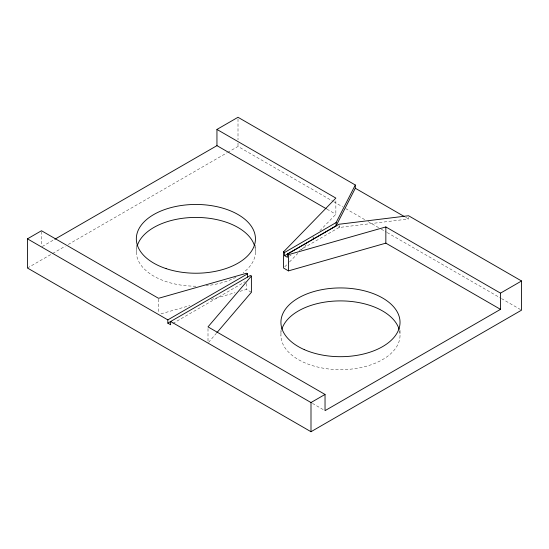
<?xml version="1.0" encoding="UTF-8"?>
<svg xmlns="http://www.w3.org/2000/svg" width="549" height="549" viewBox="0 0 549 549"><rect width="100%" height="100%" fill="white"/><g stroke="black" fill="none" stroke-linecap="round" stroke-linejoin="round"><path stroke-width="0.41" stroke-dasharray="2.75 2.06" d="M208.551 342.432L216.279 333.387M284.759 266.848L288.918 262.566M289.515 261.955L297.833 253.405M301.394 249.733L306.15 244.847M312.683 238.129L313.877 236.907M319.813 230.793L335.858 214.295L335.858 199.795M42.225 246.522L54.07 239.68M27.45 268.015L51.915 253.892M52.656 253.466L65.262 246.185M68.227 244.477L226.881 152.876M227.622 152.45L238.005 146.453L333.017 201.311M172.839 323.464L245.19 281.699M289.625 256.04L291.1 255.189M299.219 250.502L339.069 227.499L408.552 218.989L408.552 217.363M160.987 313.815L189.769 305.615M211.152 299.528L234.999 292.741M239.934 291.334L246.515 289.46L251.394 292.281M405.594 217.28L408.552 218.989M333.758 201.737L342.665 206.877M345.63 208.593L364.934 219.737M367.899 221.453L380.519 228.734M381.26 229.166L386.455 232.165M387.203 232.591L500.763 298.162M501.512 298.587L521.55 310.158M326.998 209.183L335.858 214.295M312.443 403.378L323.553 409.794M400.029 330.416L400.029 335.281M339.625 225.783L339.625 227.41M339.069 225.872L339.069 227.499M280.923 330.416L280.923 335.281M255.45 245.328L255.45 251.806M246.515 283.49L246.515 289.46M238.005 118.948L238.005 139.789M238.005 143.117L238.005 146.453M208.002 328.577L208.002 341.375M158.524 299.157L158.524 312.806M136.337 245.328L136.337 251.806M41.484 231.589L41.484 246.096M399.521 330.793A59.553 34.381 0 0 1 340.476 369.662A59.553 34.381 0 0 1 281.431 330.793M254.935 247.318A59.553 34.381 0 0 1 243.138 272.736M235.885 277.286A59.553 34.381 0 0 1 206.232 285.672M195.89 286.194A59.553 34.381 0 0 1 136.694 248.066"/><path stroke-width="0.82" d="M247.551 277.094L247.551 273.848L246.515 273.251L158.524 298.306L41.484 230.738L27.45 238.842L27.45 268.015L310.995 431.72L521.55 310.158L521.55 280.985L408.552 215.743L339.069 224.253L287.415 254.077L287.415 257.316L284.608 255.697L336.125 225.797L336.125 222.558L355.306 185.006L238.005 117.28L216.951 129.434L216.951 145.643L54.811 239.254M336.125 225.797L355.306 188.245L355.306 185.006M27.45 238.842L167.822 319.882L167.822 323.128L250.358 275.474L251.394 276.072L208.002 326.875L325.035 394.443L325.035 410.652L500.496 309.348L500.496 293.139L385.844 226.943L288.451 254.674L287.415 254.077M216.834 332.742L251.394 292.281L251.394 276.072M500.496 309.348L385.844 243.152L288.451 270.883L283.572 268.07L283.572 251.861L335.858 198.086L216.951 129.434M284.608 255.697L284.608 252.458L336.125 222.558M167.822 319.882L247.551 273.848M167.822 323.128L170.629 324.747L170.629 321.501L310.995 402.547L325.035 394.443M500.496 293.139L521.55 280.985M355.306 188.245L404.119 216.423M216.951 145.643L326.257 208.75M283.572 251.861L284.608 252.458M385.844 226.943L385.844 243.152M310.995 402.547L310.995 431.72M288.451 254.674L288.451 270.883M281.822 329.311A59.553 34.381 0 0 1 340.476 300.9A59.553 34.381 0 0 1 399.123 329.311M137.243 245.842A59.553 34.381 0 0 1 195.89 217.425A59.553 34.381 0 0 1 254.544 245.842M166.114 268.619A59.553 34.381 0 0 0 255.45 238.842A59.553 34.381 0 0 0 166.114 209.066A59.553 34.381 0 0 0 166.114 268.619M304.221 349.589A59.553 34.381 0 0 0 399.521 326.799A59.553 34.381 0 0 0 317.686 290.551A59.553 34.381 0 0 0 304.221 349.589"/></g></svg>
